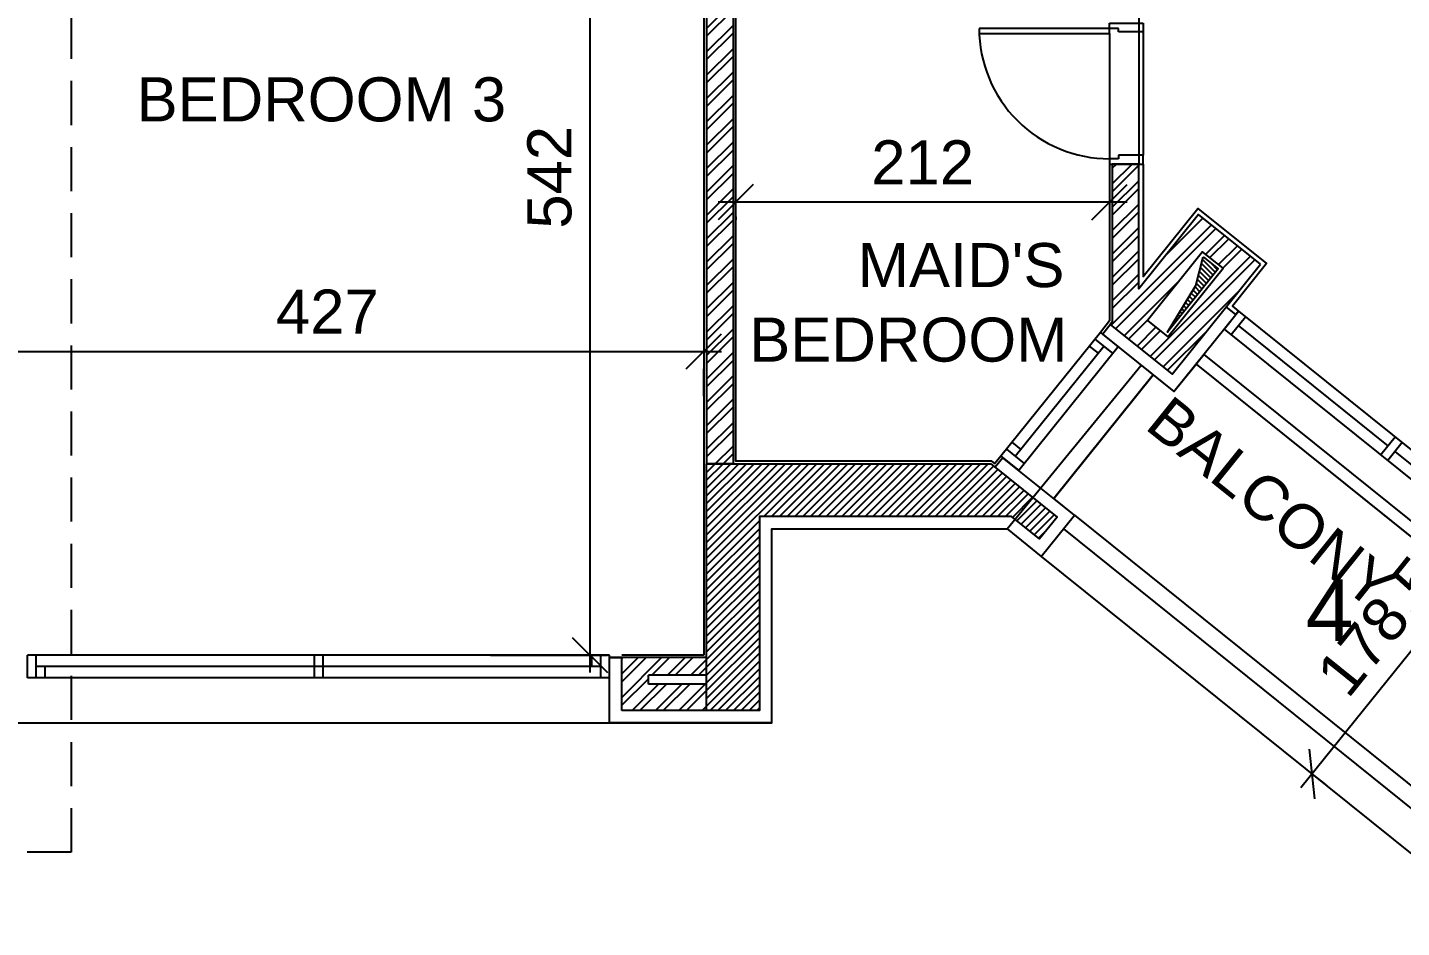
# Model space of a CAD drawing. Extents: x -1.7 to 43, y -165.8 to -101.1.
# Drawn here: x 8.08 to 15.87, y -121.58 to -116.48 of the extents above; entities that cross this region are included whole.
import ezdxf
from ezdxf.enums import TextEntityAlignment as Align

# ---------------------------------------------------------------- set-up
doc = ezdxf.new("R2010")
doc.units = 0
doc.header["$MEASUREMENT"] = 0
doc.header["$PDMODE"] = 35
doc.header["$PDSIZE"] = 0.3
doc.linetypes.add('HIDDEN', pattern=[0.375, 0.25, -0.125])
doc.layers.get('0').update_dxf_attribs({"linetype": 'CONTINUOUS'})
doc.layers.get('DEFPOINTS').update_dxf_attribs({"linetype": 'CONTINUOUS'})
for name, color, linetype in [('A-ALU', 9, 'CONTINUOUS'), ('A-AREAS', 6, 'CONTINUOUS'), ('A-AREAS-TXT', 6, 'CONTINUOUS'), ('A-AXIS-50', 10, 'CONTINUOUS'), ('A-BALUST', 1, 'CONTINUOUS'), ('a-dim', 3, 'CONTINUOUS'), ('A-DOORS', 1, 'CONTINUOUS'), ('A-HATCH-CONC', 8, 'CONTINUOUS'), ('A-HATCH-WALL', 8, 'CONTINUOUS'), ('A-NOMENCLATURE', 3, 'CONTINUOUS'), ('A-PLASTER', 8, 'CONTINUOUS'), ('A-PORTE', 1, 'CONTINUOUS'), ('A-PROJECTION', 9, 'CONTINUOUS'), ('a-revetement', 1, 'CONTINUOUS'), ('a-shaft', 251, 'CONTINUOUS'), ('A-TILES', 137, 'CONTINUOUS'), ('A-WALL', 4, 'CONTINUOUS'), ('areaexe', 2, 'CONTINUOUS'), ('S-2ND-3RD-4-5-6TH$0$A-SHAFT 2-3-4-5-6', 8, 'CONTINUOUS'), ('S-2ND-3RD-4-5-6TH$0$A-STR 2-3-4-5-6', 2, 'CONTINUOUS')]:
    doc.layers.add(name, color=color, linetype=linetype)
doc.styles.add('A100-STEXT', font='ARIAL.TTF', dxfattribs={"height": 0.25})
doc.dimstyles.new('A100-DIM', dxfattribs={"dimtxt": 0.25, "dimasz": 0.2, "dimexe": 0.1, "dimexo": 0.3, "dimgap": 0.1, "dimtad": 1, "dimlfac": 100, "dimrnd": 0.5, "dimdsep": 46, "dimtxsty": 'A100-STEXT', "dimblk1": 'OBLIQUE', "dimblk2": 'OBLIQUE', "dimsah": 1, "dimcen": -0.05, "dimdle": 0.1, "dimclrd": 15, "dimclre": 15, "dimclrt": 256, "dimadec": 0, "dimazin": 0, "dimtfac": 0.28, "dimtix": 1, "dimtmove": 2, "dimatfit": 3, "dimldrblk": 'OBLIQUE', "dimfxl": 0, "dimtolj": 1, "dimarcsym": 0})
pattern_1 = [(45, (5e-11, -162.35014), (-0.06629126, 0.06629126), []), (45, (0.04419, -162.35014), (-0.06629126, 0.06629126), [])]

# ---------------------------------------------------------------- blocks, each defined once
blk = doc.blocks.new('A$C3405169C')
at = {"layer": 'A-ALU'}
for p, q in [((14.8628, 44.1644), (14.9443, 44.2657)), ((14.9018, 44.1331), (14.9833, 44.2344)), ((15.8327, 43.5513), (15.7512, 43.45)), ((15.8716, 43.52), (15.7902, 43.4187)), ((16.6785, 42.7042), (16.76, 42.8055)), ((16.7175, 42.6729), (16.799, 42.7742)), ((17.4422, 42.0901), (17.5237, 42.1914)), ((17.4812, 42.0587), (17.5626, 42.1601))]:
    blk.add_line(p, q, dxfattribs=at)
for points in [[(14.9443, 44.2657), (17.5626, 42.1601)], [(14.9425, 44.1837), (15.7919, 43.5006)], [(14.8628, 44.1644), (17.4812, 42.0587)], [(15.8309, 43.4693), (16.7193, 42.7549)], [(16.7582, 42.7236), (17.4829, 42.1407)]]:
    blk.add_lwpolyline(points, dxfattribs=at)
blk = doc.blocks.new('P80E19D')
at = {"layer": 'A-PORTE'}
for p, q in [((0, -0.19), (0, 0)), ((0, 0), (0.05, 0)), ((0.05, 0), (0.05, -0.14)), ((0.75, 0), (0.75, -0.14)), ((0.8, 0), (0.75, 0)), ((0.8, -0.19), (0.8, 0)), ((0.05, -0.14), (0.03, -0.14)), ((0.03, -0.14), (0.03, -0.19)), ((0.75, -0.14), (0.77, -0.14)), ((0.77, -0.14), (0.77, -0.19)), ((0.03, -0.19), (0, -0.19)), ((0.06, -0.19), (0.02, -0.19)), ((0.03, -0.19), (0.03, -0.93)), ((0.06, -0.93), (0.06, -0.19)), ((0.77, -0.19), (0.8, -0.19))]:
    blk.add_line(p, q, dxfattribs=at)
blk.add_arc((0.03, -0.19), 0.74, 270, 0, dxfattribs=at)
blk = doc.blocks.new('_OBLIQUE')
at = {"color": 0, "linetype": 'ByBlock'}
blk.add_line((-0.5, -0.5), (0.5, 0.5), dxfattribs=at)
blk = doc.blocks.new('*D86')
at = {"layer": 'a-dim', "color": 15, "lineweight": -2}
for p, q in [((11.2664, -114.5151), (11.2664, -120.1351)), ((10.7034, -114.6151), (11.3664, -114.6151)), ((10.7034, -120.0351), (11.3664, -120.0351))]:
    blk.add_line(p, q, dxfattribs=at)
at = {"layer": 'DEFPOINTS', "color": 0}
for p in [(10.4034, -114.6151), (10.4034, -120.0351), (11.2664, -120.0351)]:
    blk.add_point(p, dxfattribs=at)
at = {"layer": 'a-dim', "color": 15, "lineweight": -2, "xscale": 0.2, "yscale": 0.2, "zscale": 0.2}
for p, rotation in [((11.2664, -114.6151), 90), ((11.2664, -120.0351), 270)]:
    blk.add_blockref('_OBLIQUE', p, dxfattribs=dict(at, rotation=rotation))
at = {"layer": 'a-dim', "insert": (11.0387, -117.3251), "char_height": 0.25, "attachment_point": 5, "rotation": 90, "style": 'A100-STEXT'}
blk.add_mtext('\\A1;542', dxfattribs=at)
blk = doc.blocks.new('*D87')
at = {"layer": 'a-dim', "color": 15, "lineweight": -2}
for p, q in [((7.5434, -118.3124), (12.0134, -118.3124)), ((7.6434, -118.5676), (7.6434, -118.4124)), ((11.9134, -118.5676), (11.9134, -118.4124))]:
    blk.add_line(p, q, dxfattribs=at)
at = {"layer": 'DEFPOINTS', "color": 0}
for p in [(7.6434, -118.2676), (11.9134, -118.2676), (11.9134, -118.3124)]:
    blk.add_point(p, dxfattribs=at)
at = {"layer": 'a-dim', "color": 15, "lineweight": -2, "xscale": 0.2, "yscale": 0.2, "zscale": 0.2, "rotation": 180}
blk.add_blockref('_OBLIQUE', (7.6434, -118.3124), dxfattribs=at)
at = {"layer": 'a-dim', "color": 15, "lineweight": -2, "xscale": 0.2, "yscale": 0.2, "zscale": 0.2}
blk.add_blockref('_OBLIQUE', (11.9134, -118.3124), dxfattribs=at)
at = {"layer": 'a-dim', "insert": (9.7784, -118.0869), "char_height": 0.25, "attachment_point": 5, "style": 'A100-STEXT'}
blk.add_mtext('\\A1;427', dxfattribs=at)
blk = doc.blocks.new('*D88')
at = {"layer": 'a-dim', "color": 15, "lineweight": -2}
for p, q in [((14.3134, -117.4658), (11.9934, -117.4658)), ((12.0934, -117.5501), (12.0934, -117.5658)), ((14.2134, -117.5501), (14.2134, -117.5658))]:
    blk.add_line(p, q, dxfattribs=at)
at = {"layer": 'DEFPOINTS', "color": 0}
for p in [(12.0934, -117.2501), (14.2134, -117.2501), (12.0934, -117.4658)]:
    blk.add_point(p, dxfattribs=at)
at = {"layer": 'a-dim', "color": 15, "lineweight": -2, "xscale": 0.2, "yscale": 0.2, "zscale": 0.2, "rotation": 180.0000000000004}
blk.add_blockref('_OBLIQUE', (12.0934, -117.4658), dxfattribs=at)
at = {"layer": 'a-dim', "color": 15, "lineweight": -2, "xscale": 0.2, "yscale": 0.2, "zscale": 0.2}
blk.add_blockref('_OBLIQUE', (14.2134, -117.4658), dxfattribs=at)
at = {"layer": 'a-dim', "insert": (13.1534, -117.2403), "char_height": 0.25, "attachment_point": 5, "style": 'A100-STEXT'}
blk.add_mtext('\\A1;212', dxfattribs=at)
blk = doc.blocks.new('*D91')
at = {"layer": 'a-dim', "color": 15, "lineweight": -2}
for p, q in [((18.3915, -116.0958), (18.882, -116.4902)), ((16.4164, -119.3966), (18.8667, -116.3496)), ((16.0664, -118.9868), (16.557, -119.3813))]:
    blk.add_line(p, q, dxfattribs=at)
at = {"layer": 'DEFPOINTS', "color": 0}
for p in [(18.1577, -115.9078), (18.804, -116.4276), (15.8327, -118.7988)]:
    blk.add_point(p, dxfattribs=at)
at = {"layer": 'a-dim', "color": 15, "lineweight": -2, "xscale": 0.2, "yscale": 0.2, "zscale": 0.2}
for p, rotation in [((18.804, -116.4276), 51.19370936543226), ((16.479, -119.3187), 231.1937093654322)]:
    blk.add_blockref('_OBLIQUE', p, dxfattribs=dict(at, rotation=rotation))
at = {"layer": 'a-dim', "insert": (17.4641, -117.7304), "char_height": 0.25, "attachment_point": 5, "rotation": 51.19371, "style": 'A100-STEXT'}
blk.add_mtext('\\A1;371', dxfattribs=at)
blk = doc.blocks.new('*D92')
at = {"layer": 'a-dim', "color": 15, "lineweight": -2}
for p, q in [((15.2977, -120.7876), (16.5417, -119.2407)), ((16.4872, -119.3253), (16.557, -119.3813)), ((15.3686, -120.7163), (15.4383, -120.7723))]:
    blk.add_line(p, q, dxfattribs=at)
at = {"layer": 'DEFPOINTS', "color": 0}
for p in [(16.2535, -119.1373), (16.479, -119.3187), (15.1348, -120.5282)]:
    blk.add_point(p, dxfattribs=at)
at = {"layer": 'a-dim', "color": 15, "lineweight": -2, "xscale": 0.2, "yscale": 0.2, "zscale": 0.2}
for p, rotation in [((16.479, -119.3187), 51.19370936543277), ((15.3604, -120.7096), 231.1937093654327)]:
    blk.add_blockref('_OBLIQUE', p, dxfattribs=dict(at, rotation=rotation))
at = {"layer": 'a-dim', "insert": (15.7423, -119.8715), "char_height": 0.25, "attachment_point": 5, "rotation": 51.19371, "style": 'A100-STEXT'}
blk.add_mtext('\\A1;178.5', dxfattribs=at)

msp = doc.modelspace()

# ---------------------------------------------------------------- hatches: boundary and pattern name
at = {"layer": 'A-HATCH-CONC'}
h = msp.add_hatch(dxfattribs=at)
h.set_pattern_fill('ANSI31', color=256, scale=0.25, style=0)
h.set_pattern_definition([(45, (5e-11, -162.350143), (-0.022097087, 0.022097087), [])])
h.paths.add_polyline_path([(13.53951, -118.95014), (11.92837, -118.95014), (11.92837, -120.35014), (12.22837, -120.35014), (12.22837, -119.25014), (13.65724, -119.25014), (13.81497, -119.37699), (13.91524, -119.25231)])
at = {"layer": 'A-HATCH-WALL'}
h = msp.add_hatch(dxfattribs=at)
h.set_pattern_fill('ANSI32', color=256, scale=0.25, style=0)
h.set_pattern_definition(pattern_1)
h.paths.add_polyline_path([(8.87837, -115.20014), (8.72837, -115.20014), (8.72837, -114.60014), (8.62837, -114.60014), (8.62837, -114.45014), (12.07837, -114.45014), (12.07837, -114.59014), (13.34837, -114.59014), (13.34837, -114.45014), (14.17837, -114.45014), (14.17837, -114.65014), (12.52837, -114.65014), (12.52837, -116.20014), (13.27837, -116.20014), (13.27837, -116.35014), (12.37837, -116.35014), (12.37837, -115.85014), (12.07837, -115.85014), (12.07837, -118.95014), (11.92837, -118.95014), (11.92837, -114.60014), (8.87837, -114.60014)])
h.paths.add_polyline_path([(12.07837, -115.70014), (12.0795, -114.69014), (12.37837, -114.69014), (12.37837, -115.70014)], flags=16)
h = msp.add_hatch(dxfattribs=at)
h.set_pattern_fill('ANSI32', color=256, scale=0.25, style=0)
h.set_pattern_definition([(45, (7e-11, -162.35014), (-0.06629126, 0.06629126), []), (45, (0.04419, -162.35014), (-0.06629126, 0.06629126), [])])
h.paths.add_polyline_path([(15.06835, -117.81846), (14.71768, -117.53645), (14.37837, -117.95837), (14.37837, -117.25014), (14.22837, -117.25014), (14.22837, -118.14489), (14.21633, -118.15986), (14.567, -118.44187)])
h.paths.add_polyline_path([(14.54411, -118.23098), (14.42722, -118.13697), (14.74057, -117.74734), (14.85746, -117.84134)], flags=16)
h = msp.add_hatch(dxfattribs=at)
h.set_pattern_fill('ANSI32', color=256, scale=0.25, style=0)
h.set_pattern_definition(pattern_1)
h.paths.add_polyline_path([(11.92837, -120.20014), (11.59837, -120.20014), (11.59837, -120.15014), (11.92837, -120.15014), (11.92837, -120.05014), (11.44837, -120.05014), (11.44837, -120.35014), (11.92837, -120.35014)])
at = {"layer": 'a-shaft'}
h = msp.add_hatch(dxfattribs=at)
h.set_pattern_fill('_USER,_O', color=256, scale=0.02, angle=315, pattern_type=0)
h.set_pattern_definition([(315, (-338376.546732, -23905.72186), (0.0141421356237, 0.0141421356237), [])])
h.paths.add_polyline_path([(14.70275, -117.93859), (14.54106, -118.20286), (14.82934, -117.84439), (14.74362, -117.77546)])
h = msp.add_hatch(dxfattribs=at)
h.set_pattern_fill('_USER,_O', color=256, scale=0.02, angle=315, pattern_type=0)
h.set_pattern_definition([(315, (-338376.546732, -23905.72186), (0.0141421356237, 0.0141421356237), [])])
h.paths.add_polyline_path([(14.70275, -117.93859), (14.54106, -118.20286), (14.82934, -117.84439), (14.74362, -117.77546)])

# ---------------------------------------------------------------- linework, layer by layer
at = {"layer": 'A-ALU'}
for p, q in [((14.16077, -118.20501), (13.59675, -118.90635)), ((14.16077, -118.20501), (13.59675, -118.90635)), ((14.12944, -118.24397), (14.23074, -118.32544)), ((14.12944, -118.24397), (14.23074, -118.32544)), ((14.16077, -118.20501), (14.26208, -118.28648)), ((14.16077, -118.20501), (14.26208, -118.28648)), ((14.18009, -118.28471), (13.67874, -118.90812)), ((14.18009, -118.28471), (13.67874, -118.90812)), ((14.26208, -118.28648), (13.69806, -118.98782)), ((14.26208, -118.28648), (13.69806, -118.98782)), ((14.0981, -118.28294), (14.14876, -118.32367)), ((14.0981, -118.28294), (14.14876, -118.32367)), ((14.46079, -118.44628), (13.89677, -119.14763)), ((14.46079, -118.44628), (13.89677, -119.14763)), ((13.62809, -118.86739), (13.72939, -118.94886)), ((13.62809, -118.86739), (13.72939, -118.94886)), ((13.65942, -118.82842), (13.71007, -118.86916)), ((13.65942, -118.82842), (13.71007, -118.86916)), ((13.59675, -118.90635), (13.69806, -118.98782)), ((13.59675, -118.90635), (13.69806, -118.98782)), ((11.37837, -120.03514), (8.07837, -120.03514)), ((8.07837, -120.16514), (8.07837, -120.03514)), ((8.12837, -120.16514), (8.12837, -120.03514)), ((9.70337, -120.03514), (9.70337, -120.16514)), ((9.75337, -120.03514), (9.75337, -120.16514)), ((11.27837, -120.10014), (11.27837, -120.03514)), ((11.32837, -120.16514), (11.32837, -120.03514)), ((11.37837, -120.16514), (11.37837, -120.03514)), ((11.32837, -120.10014), (8.12837, -120.10014)), ((8.17837, -120.16514), (8.17837, -120.10014)), ((11.37837, -120.16514), (8.07837, -120.16514))]:
    msp.add_line(p, q, dxfattribs=at)
msp.add_lwpolyline([(14.70302, -118.38443), (17.32136, -120.49011)], dxfattribs=at)
at = {"layer": 'A-AREAS'}
msp.add_lwpolyline([(4.65837, -105.35014), (4.65837, -109.18014), (0.44837, -109.18014), (0.44837, -106.02014), (1.04837, -106.02014), (1.04837, -105.02246), (0.00837, -105.05341), (0.00837, -120.42014), (0.47837, -120.42014), (0.47837, -118.92014), (4.65837, -118.92014), (4.65837, -120.42014), (12.29837, -120.42014), (12.29837, -119.32014), (13.63258, -119.32014), (14.39249, -118.39136), (14.57768, -118.54029), (14.74689, -118.32989), (17.36523, -120.43556)], dxfattribs=at)
at = {"layer": 'A-AXIS-50', "linetype": 'HIDDEN'}
msp.add_lwpolyline([(3.32643, -114.15359), (8.32643, -114.15359), (8.32643, -121.15359), (3.32643, -121.15359)], close=True, dxfattribs=at)
at = {"layer": 'A-BALUST'}
for points in [[(14.01366, -119.24163), (16.63201, -121.34731)], [(13.95099, -119.31956), (16.56934, -121.42523)]]:
    msp.add_lwpolyline(points, dxfattribs=at)
at = {"layer": 'A-PLASTER'}
for p, q in [((11.91337, -115.05014), (11.91337, -120.03514)), ((11.91337, -120.03514), (11.44837, -120.03514))]:
    msp.add_line(p, q, dxfattribs=at)
for points in [[(13.59675, -118.90635), (13.56228, -118.94921), (13.54479, -118.93514), (12.09337, -118.93514), (12.09337, -115.86514), (12.36337, -115.86514), (12.36337, -116.36514), (13.27837, -116.36514)], [(14.21337, -117.25014), (14.21337, -118.13961), (14.16077, -118.20501)], [(14.40337, -117.25014), (14.40337, -117.88739), (14.71387, -117.5013), (15.1035, -117.81464), (14.90923, -118.05621), (14.94429, -118.08442), (14.92863, -118.1039)], [(14.40337, -117.25014), (14.40337, -117.88739), (14.71387, -117.5013), (15.1035, -117.81464), (14.90923, -118.05621), (14.94429, -118.08442), (14.92863, -118.1039)]]:
    msp.add_lwpolyline(points, dxfattribs=at)
at = {"layer": 'A-PROJECTION'}
msp.add_line((8.07837, -120.42014), (11.37837, -120.42014), dxfattribs=at)
msp.add_lwpolyline([(13.82565, -119.47541), (16.444, -121.58109)], dxfattribs=at)
at = {"layer": 'a-revetement'}
for p, q in [((14.92863, -118.1039), (14.87408, -118.06003)), ((14.92863, -118.1039), (14.87408, -118.06003)), ((14.17246, -118.21441), (14.21633, -118.15986)), ((14.17246, -118.21441), (14.21633, -118.15986)), ((14.57768, -118.54029), (14.92863, -118.1039)), ((14.57768, -118.54029), (14.92863, -118.1039)), ((14.17246, -118.21441), (14.57768, -118.54029)), ((14.17246, -118.21441), (14.57768, -118.54029)), ((13.60844, -118.91575), (13.56457, -118.9703)), ((13.60844, -118.91575), (13.56457, -118.9703)), ((13.60844, -118.91575), (13.56457, -118.9703)), ((14.01366, -119.24163), (13.60844, -118.91575)), ((14.01366, -119.24163), (13.60844, -118.91575)), ((14.01366, -119.24163), (13.60844, -118.91575)), ((13.82565, -119.47541), (14.01366, -119.24163)), ((13.82565, -119.47541), (14.01366, -119.24163)), ((13.82565, -119.47541), (14.01366, -119.24163)), ((12.29837, -119.32014), (13.63258, -119.32014)), ((12.29837, -120.42014), (12.29837, -119.32014)), ((12.29837, -119.32014), (13.63258, -119.32014)), ((12.29837, -119.32014), (13.63258, -119.32014)), ((13.63258, -119.32014), (13.82565, -119.47541)), ((13.63258, -119.32014), (13.82565, -119.47541)), ((13.63258, -119.32014), (13.82565, -119.47541)), ((11.37837, -120.42014), (11.37837, -120.05014)), ((11.37837, -120.05014), (11.44837, -120.05014)), ((11.44837, -120.05014), (11.37837, -120.05014)), ((12.29837, -120.42014), (11.37837, -120.42014))]:
    msp.add_line(p, q, dxfattribs=at)
at = {"layer": 'a-shaft'}
msp.add_lwpolyline([(14.74362, -117.77546), (14.82934, -117.84439), (14.54106, -118.20286), (14.70275, -117.93859), (14.74362, -117.77546)], dxfattribs=at)
msp.add_lwpolyline([(14.74362, -117.77546), (14.82934, -117.84439), (14.54106, -118.20286), (14.70275, -117.93859), (14.74362, -117.77546)], dxfattribs=at)
at = {"layer": 'A-TILES'}
for p, q in [((14.21337, -116.51014), (14.21337, -117.22014)), ((14.40337, -116.50014), (14.40337, -117.20014)), ((14.40337, -116.50014), (14.40337, -117.20014))]:
    msp.add_line(p, q, dxfattribs=at)
at = {"layer": 'A-WALL'}
for p, q in [((14.37837, -114.85014), (14.37837, -117.25014)), ((11.92837, -115.05014), (11.92837, -118.95014)), ((14.37837, -117.26357), (14.37837, -117.25014)), ((12.07837, -118.95014), (11.92837, -118.95014)), ((11.92837, -120.05014), (11.44837, -120.05014)), ((11.44837, -120.35014), (11.44837, -120.05014)), ((11.92837, -120.05014), (11.44837, -120.05014)), ((11.59837, -120.20014), (11.59837, -120.15014)), ((11.92837, -120.15014), (11.59837, -120.15014)), ((11.92837, -120.20014), (11.59837, -120.20014)), ((11.92837, -120.35014), (11.44837, -120.35014))]:
    msp.add_line(p, q, dxfattribs=at)
msp.add_lwpolyline([(14.17837, -114.65014), (12.52837, -114.65014), (12.52837, -116.20014), (13.27837, -116.20014), (13.27837, -116.35014), (12.37837, -116.35014), (12.37837, -115.85014), (12.07837, -115.85014), (12.07837, -118.95014)], dxfattribs=at)
for points in [[(15.06835, -117.81846), (14.71768, -117.53645), (14.37837, -117.95837), (14.37837, -117.25014), (14.22837, -117.25014), (14.22837, -118.14489), (14.21633, -118.15986), (14.567, -118.44187)], [(14.85746, -117.84134), (14.74057, -117.74734), (14.42722, -118.13697), (14.54411, -118.23098)], [(14.85746, -117.84134), (14.74057, -117.74734), (14.42722, -118.13697), (14.54411, -118.23098)]]:
    msp.add_lwpolyline(points, close=True, dxfattribs=at)
at = {"layer": 'areaexe'}
for p, q in [((14.57768, -118.54029), (14.70302, -118.38443)), ((14.70302, -118.38443), (17.32136, -120.49011)), ((13.89677, -119.14763), (14.46079, -118.44628)), ((14.46079, -118.44628), (14.57768, -118.54029)), ((14.01366, -119.24163), (13.89677, -119.14763)), ((13.82565, -119.47541), (14.01366, -119.24163)), ((12.29837, -120.42014), (12.29837, -119.32014)), ((12.29837, -119.32014), (13.63258, -119.32014)), ((13.63258, -119.32014), (13.82565, -119.47541)), ((0.00837, -120.42014), (12.29837, -120.42014))]:
    msp.add_line(p, q, dxfattribs=at)
at = {"layer": 'S-2ND-3RD-4-5-6TH$0$A-SHAFT 2-3-4-5-6'}
msp.add_lwpolyline([(14.74057, -117.74734), (14.42722, -118.13697), (14.54411, -118.23098), (14.85746, -117.84134)], close=True, dxfattribs=at)
msp.add_lwpolyline([(14.74057, -117.74734), (14.42722, -118.13697), (14.54411, -118.23098), (14.85746, -117.84134)], close=True, dxfattribs=at)
at = {"layer": 'S-2ND-3RD-4-5-6TH$0$A-STR 2-3-4-5-6'}
msp.add_lwpolyline([(13.53951, -118.95014), (13.91524, -119.25231), (13.81497, -119.37699), (13.65724, -119.25014), (12.22837, -119.25014), (12.22837, -120.35014), (11.92837, -120.35014), (11.92837, -118.95014)], close=True, dxfattribs=at)
msp.add_lwpolyline([(13.53951, -118.95014), (13.91524, -119.25231), (13.81497, -119.37699), (13.65724, -119.25014), (12.22837, -119.25014), (12.22837, -120.35014), (11.92837, -120.35014), (11.92837, -118.95014)], close=True, dxfattribs=at)

# ---------------------------------------------------------------- block references
at = {"layer": 'A-ALU'}
msp.add_blockref('A$C3405169C', (0, -162.35014), dxfattribs=at)
msp.add_blockref('A$C3405169C', (0, -162.35014), dxfattribs=at)
at = {"layer": 'A-DOORS', "rotation": 270.0000000025803}
msp.add_blockref('P80E19D', (14.40337, -116.45014), dxfattribs=at)

# ---------------------------------------------------------------- texts
at = {"layer": 'A-AREAS-TXT', "style": 'A100-STEXT'}
msp.add_text('4', height=0.35, dxfattribs=at).set_placement((15.45987, -119.95562), align=Align.CENTER)
at = {"layer": 'A-NOMENCLATURE', "style": 'A100-STEXT'}
for s, p in [('BEDROOM 3', (9.74465, -116.88287)), ("MAID'S", (13.37125, -117.82297)), ('BEDROOM', (13.07233, -118.24591))]:
    msp.add_text(s, height=0.25, dxfattribs=at).set_placement(p, align=Align.MIDDLE)
msp.add_text('BALCONY', height=0.25, rotation=321.19, dxfattribs=at).set_placement((15.13375, -119.17204), align=Align.MIDDLE)

# ---------------------------------------------------------------- dimensions: what is measured, and where the dimension line sits
at = {"layer": 'a-dim'}
for p1, p2, distance, picture, middle in [((10.40337, -114.61514), (10.40337, -120.03514), 0.863, '*D86', (11.03873, -117.32514)), ((15.83266, -118.79884), (18.15768, -115.90775), -0.82945, '*D91', (17.46408, -117.73039)), ((14.21337, -117.25014), (12.09337, -117.25014), 0.21566, '*D88', (13.15337, -117.24029)), ((7.64337, -118.26764), (11.91337, -118.26764), -0.04477, '*D87', (9.77837, -118.08691)), ((15.13483, -120.52825), (16.25347, -119.13725), -0.28945, '*D92', (15.74231, -119.87149))]:
    dim = msp.add_aligned_dim(p1=p1, p2=p2, distance=distance, dimstyle='A100-DIM', dxfattribs=at)
    dim.commit()
    dim.dimension.update_dxf_attribs({"geometry": picture, "text_midpoint": middle})

doc.saveas('drawing.dxf')
